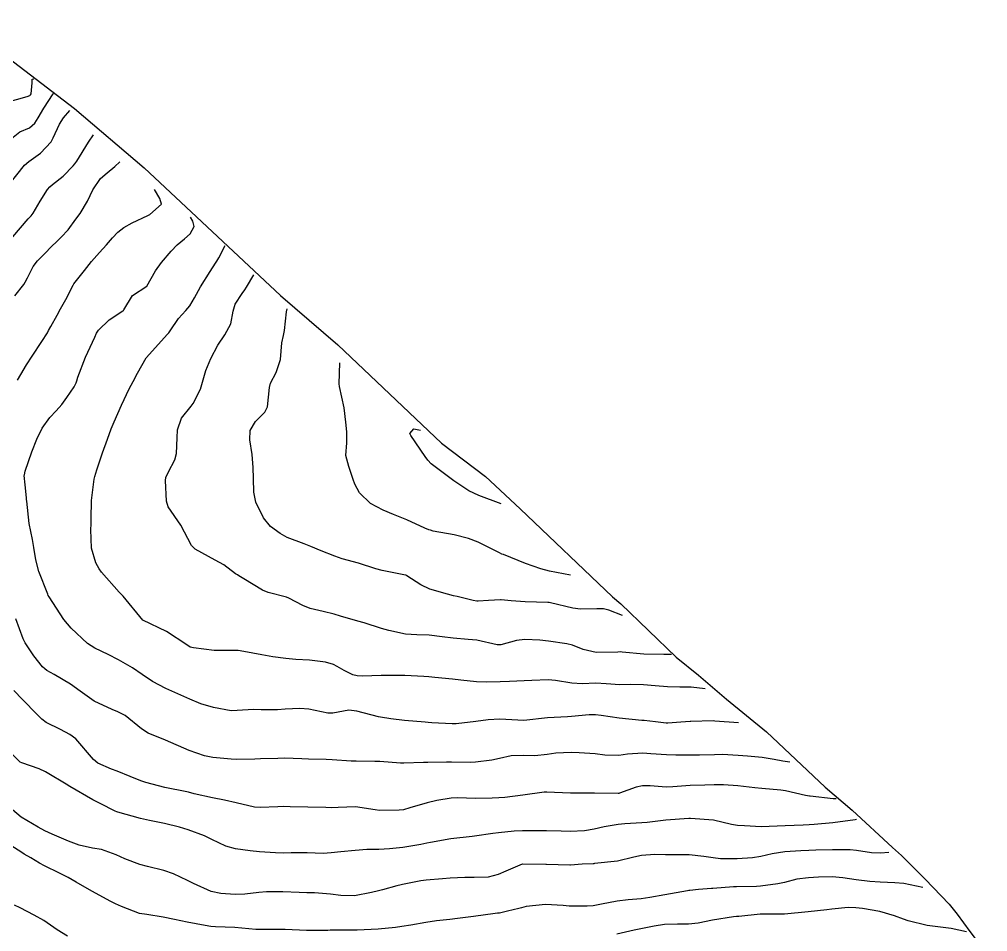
# Model space of a CAD drawing. Header units: metres. Extents: x 298520 to 308411, y 7433745 to 7450750.
# Drawn here: x 300008.2 to 300089.3, y 7449601.4 to 7449677.8 of the extents above; entities that cross this region are included whole.
import ezdxf

# ---------------------------------------------------------------- set-up
doc = ezdxf.new("R2010")
doc.units = ezdxf.units.M
doc.header["$LTSCALE"] = 10
for name, color, linetype in [('Area', 45, 'Continuous'), ('Curvas de Nivel 1m', 11, 'Continuous'), ('Curvas de Nivel 5m', 15, 'Continuous')]:
    doc.layers.add(name, color=color, linetype=linetype)

msp = doc.modelspace()

# ---------------------------------------------------------------- linework, layer by layer
at = {"layer": 'Area'}
msp.add_polyline3d([(300003.035, 7449677.791, 767.926), (300012.792, 7449670.324, 768.555), (300018.647, 7449665.354, 774.546), (300030.055, 7449654.658, 773.486), (300034.851, 7449650.532, 774.476), (300043.543, 7449642.286, 776.216), (300047.228, 7449639.5, 775.726), (300050.123, 7449636.784, 775.166), (300057.878, 7449629.405, 773.696), (300058.565, 7449628.841, 773.546), (300063.188, 7449624.357, 771.886), (300065.071, 7449622.866, 771.646), (300067.41, 7449620.839, 770.696), (300070.774, 7449618.119, 772.566), (300075.676, 7449613.47, 768.176), (300077.934, 7449611.534, 767.186), (300081.329, 7449608.414, 773.607), (300082.076, 7449607.736, 765.777), (300084.069, 7449605.767, 774.837), (300086.056, 7449603.667, 764.848), (300086.742, 7449602.834, 764.708), (300087.794, 7449601.383, 764.488), (300089.29, 7449599.432, 768.168)], dxfattribs=at)
at = {"layer": 'Curvas de Nivel 1m', "flags": 128}
for points, elevation in [([(300007.245, 7449667.586), (300008.212, 7449668.375), (300009.02, 7449668.693), (300009.49, 7449669.091), (300009.758, 7449669.553), (300010.232, 7449670.357), (300011.013, 7449671.54), (300011.017, 7449671.559), (300011.023, 7449671.57)], 766), ([(300007.209, 7449663.83), (300008.613, 7449665.566), (300008.986, 7449665.875), (300009.952, 7449666.592), (300010.85, 7449667.542), (300010.908, 7449667.638), (300011.008, 7449667.854), (300011.55, 7449669.01), (300011.872, 7449669.532), (300012.423, 7449670.15)], 767), ([(300007.644, 7449659.579), (300008.928, 7449661.07), (300009.161, 7449661.327), (300009.341, 7449661.556), (300009.94, 7449662.558), (300010.553, 7449663.544), (300010.741, 7449663.767), (300010.967, 7449663.953), (300011.851, 7449664.655), (300012.701, 7449665.523), (300012.826, 7449665.68), (300012.987, 7449665.925), (300013.982, 7449667.505), (300014.383, 7449668.13)], 768), ([(300007.808, 7449654.626), (300008.549, 7449655.573), (300008.676, 7449655.762), (300008.872, 7449656.143), (300009.354, 7449657.087), (300009.692, 7449657.552), (300010.285, 7449658.16), (300010.905, 7449658.78), (300011.287, 7449659.158), (300011.678, 7449659.532), (300012.276, 7449660.17), (300012.928, 7449661.044), (300013.265, 7449661.515), (300013.899, 7449662.555), (300014.343, 7449663.499), (300014.972, 7449664.448), (300015.532, 7449664.93), (300016.176, 7449665.478), (300016.613, 7449665.85)], 769), ([(300068.433, 7449618.85), (300066.434, 7449619.013), (300066.298, 7449619.018), (300064.434, 7449618.962), (300064.375, 7449618.959), (300063.604, 7449618.908), (300062.51, 7449618.842), (300062.432, 7449618.839), (300062.357, 7449618.846), (300061.462, 7449618.935), (300060.529, 7449619.044), (300060.434, 7449619.052), (300060.327, 7449619.058), (300058.436, 7449619.249), (300056.92, 7449619.475), (300056.438, 7449619.53), (300055.921, 7449619.523), (300054.437, 7449619.386), (300054.097, 7449619.363), (300052.435, 7449619.268), (300050.433, 7449619.07), (300048.434, 7449619.155), (300047.453, 7449619.105), (300046.432, 7449618.986), (300044.782, 7449618.784), (300044.429, 7449618.768), (300042.722, 7449618.865), (300042.43, 7449618.891), (300042.183, 7449618.916), (300040.432, 7449619.063), (300039.291, 7449619.201), (300038.435, 7449619.339), (300038.273, 7449619.374), (300036.442, 7449619.837), (300035.771, 7449619.912), (300034.439, 7449619.671), (300034.03, 7449619.673), (300032.444, 7449620.001), (300031.668, 7449620.068), (300030.444, 7449620.016), (300029.808, 7449619.95), (300028.442, 7449619.943), (300027.797, 7449619.982), (300026.441, 7449619.884), (300025.92, 7449619.879), (300024.444, 7449620.134), (300023.384, 7449620.456), (300022.455, 7449620.84), (300021.212, 7449621.413), (300020.466, 7449621.741), (300019.347, 7449622.312), (300018.478, 7449622.919), (300017.67, 7449623.458), (300016.49, 7449624.141), (300015.609, 7449624.598), (300014.499, 7449625.104), (300013.889, 7449625.506), (300012.522, 7449626.78), (300011.902, 7449627.526), (300010.685, 7449629.405), (300010.608, 7449629.539), (300010.555, 7449629.649), (300009.803, 7449631.552), (300009.551, 7449632.514), (300009.404, 7449633.558), (300009.281, 7449634.232), (300009.013, 7449635.564), (300008.8, 7449637.418), (300008.793, 7449637.568), (300008.788, 7449637.702), (300008.665, 7449638.804), (300008.596, 7449639.571), (300008.603, 7449639.642), (300008.677, 7449639.933), (300009.215, 7449641.562), (300009.638, 7449642.627), (300010.083, 7449643.55), (300010.732, 7449644.45), (300011.274, 7449644.998), (300011.747, 7449645.53), (300012.161, 7449646.116), (300012.765, 7449647.014), (300012.934, 7449647.354), (300012.985, 7449647.517), (300013.069, 7449647.809), (300013.721, 7449649.506), (300014.494, 7449651.179), (300014.659, 7449651.492), (300014.712, 7449651.594), (300014.817, 7449651.742), (300015.695, 7449652.616), (300016.841, 7449653.374), (300016.899, 7449653.412), (300016.948, 7449653.469), (300017.664, 7449654.653), (300018.863, 7449655.45), (300019.596, 7449656.726), (300020.096, 7449657.432), (300020.902, 7449658.36), (300021.411, 7449658.909), (300022.006, 7449659.409), (300022.501, 7449659.821), (300022.822, 7449660.447), (300022.719, 7449660.875), (300022.523, 7449661.21)], 771), ([(300065.633, 7449621.72), (300064.467, 7449621.839), (300063.516, 7449621.861), (300062.467, 7449621.877), (300061.449, 7449621.955), (300060.469, 7449622.043), (300059.371, 7449622.06), (300058.469, 7449622.055), (300057.326, 7449622.131), (300056.471, 7449622.18), (300055.34, 7449622.142), (300054.47, 7449622.183), (300053.104, 7449622.403), (300052.474, 7449622.46), (300051.119, 7449622.414), (300050.473, 7449622.384), (300049.233, 7449622.321), (300048.471, 7449622.295), (300047.306, 7449622.266), (300046.471, 7449622.301), (300045.165, 7449622.441), (300044.473, 7449622.511), (300042.979, 7449622.652), (300042.476, 7449622.701), (300042.052, 7449622.74), (300040.479, 7449622.816), (300038.851, 7449622.834), (300038.479, 7449622.834), (300036.922, 7449622.782), (300036.479, 7449622.794), (300036.124, 7449622.88), (300035.378, 7449623.247), (300034.811, 7449623.58), (300034.488, 7449623.734), (300033.816, 7449623.941), (300032.491, 7449624.107), (300031.352, 7449624.158), (300030.492, 7449624.25), (300029.425, 7449624.39), (300028.495, 7449624.562), (300026.994, 7449624.849), (300026.499, 7449624.909), (300026.053, 7449624.911), (300024.498, 7449624.931), (300022.762, 7449625.136), (300022.501, 7449625.211), (300022.206, 7449625.403), (300020.519, 7449626.511), (300018.533, 7449627.45), (300016.87, 7449629.467), (300016.558, 7449629.804), (300015.057, 7449631.493), (300014.859, 7449631.769), (300014.591, 7449632.261), (300014.22, 7449633.504), (300014.181, 7449635.059), (300014.195, 7449635.496), (300014.185, 7449635.941), (300014.222, 7449637.496), (300014.444, 7449639.267), (300014.502, 7449639.493), (300014.679, 7449640.05), (300015.04, 7449641.136), (300015.156, 7449641.485), (300015.557, 7449642.635), (300015.882, 7449643.478), (300016.138, 7449644.067), (300016.743, 7449645.47), (300017.387, 7449646.84), (300017.709, 7449647.461), (300018.086, 7449648.151), (300018.793, 7449649.45), (300020.601, 7449651.423), (300020.702, 7449651.535), (300020.817, 7449651.7), (300021.517, 7449652.728), (300022.125, 7449653.407), (300022.457, 7449653.793), (300022.854, 7449654.469), (300023.366, 7449655.392), (300024.171, 7449656.676), (300024.627, 7449657.374), (300024.731, 7449657.527), (300024.889, 7449657.802), (300025.413, 7449658.86)], 772), ([(300062.823, 7449624.59), (300062.5, 7449624.586), (300062.163, 7449624.589), (300060.5, 7449624.618), (300058.69, 7449624.78), (300058.501, 7449624.797), (300058.318, 7449624.79), (300056.5, 7449624.751), (300055.424, 7449625.011), (300054.508, 7449625.376), (300054.054, 7449625.481), (300052.513, 7449625.698), (300051.785, 7449625.78), (300050.514, 7449625.83), (300049.831, 7449625.759), (300048.508, 7449625.397), (300048.196, 7449625.404), (300046.513, 7449625.798), (300045.787, 7449625.848), (300044.515, 7449625.949), (300043.59, 7449626.076), (300042.518, 7449626.194), (300041.472, 7449626.223), (300040.519, 7449626.282), (300039.142, 7449626.585), (300038.526, 7449626.769), (300037.064, 7449627.225), (300036.534, 7449627.386), (300035.089, 7449627.803), (300034.54, 7449627.958), (300033.636, 7449628.175), (300032.544, 7449628.432), (300031.936, 7449628.679), (300030.751, 7449629.298), (300030.554, 7449629.375), (300029.015, 7449629.781), (300028.559, 7449629.969), (300027, 7449630.914), (300026.571, 7449631.18), (300026.466, 7449631.246), (300026.302, 7449631.354), (300025.311, 7449632.09), (300024.594, 7449632.486), (300022.924, 7449633.397), (300022.606, 7449633.722), (300021.719, 7449635.409), (300020.646, 7449636.955), (300020.503, 7449637.422), (300020.42, 7449639.173), (300020.459, 7449639.423), (300020.678, 7449639.891), (300021.209, 7449640.894), (300021.353, 7449641.413), (300021.399, 7449642.727), (300021.436, 7449643.413), (300021.752, 7449644.391), (300022.564, 7449645.402), (300022.655, 7449645.49), (300022.746, 7449645.613), (300023.352, 7449646.807), (300023.532, 7449647.392), (300023.809, 7449648.363), (300024.222, 7449649.386), (300024.804, 7449650.504), (300025.399, 7449651.364), (300025.896, 7449652.29), (300026.105, 7449653.357), (300026.269, 7449653.936), (300026.858, 7449654.817), (300027.082, 7449655.127), (300027.212, 7449655.347), (300027.823, 7449656.39)], 773), ([(300058.693, 7449627.85), (300057.563, 7449628.307), (300057.116, 7449628.423), (300056.547, 7449628.422), (300055.179, 7449628.381), (300054.547, 7449628.463), (300052.683, 7449628.908), (300052.552, 7449628.932), (300052.451, 7449628.941), (300050.552, 7449629.004), (300049.39, 7449629.082), (300048.554, 7449629.16), (300048.48, 7449629.164), (300047.481, 7449629.101), (300046.611, 7449629.05), (300046.552, 7449629.05), (300046.492, 7449629.051), (300046.192, 7449629.115), (300044.854, 7449629.434), (300044.557, 7449629.512), (300044.055, 7449629.648), (300042.562, 7449630.051), (300041.808, 7449630.414), (300040.646, 7449631.189), (300040.574, 7449631.229), (300040.522, 7449631.242), (300038.579, 7449631.619), (300038.03, 7449631.767), (300036.588, 7449632.233), (300035.235, 7449632.609), (300034.596, 7449632.811), (300033.47, 7449633.271), (300032.607, 7449633.64), (300032.043, 7449633.851), (300030.614, 7449634.394), (300030.02, 7449634.712), (300029.218, 7449635.321), (300028.633, 7449636.024), (300027.996, 7449637.337), (300027.82, 7449638.18), (300027.789, 7449639.339), (300027.776, 7449640.245), (300027.697, 7449641.34), (300027.495, 7449642.558), (300027.517, 7449643.342), (300027.969, 7449644.099), (300028.738, 7449644.873), (300028.959, 7449645.327), (300029.129, 7449646.963), (300029.22, 7449647.323), (300029.686, 7449648.221), (300030.049, 7449649.311), (300030.178, 7449650.68), (300030.302, 7449651.308), (300030.397, 7449651.728), (300030.558, 7449653.304), (300030.603, 7449653.55)], 774), ([(300048.533, 7449637.21), (300046.661, 7449637.901), (300045.83, 7449638.288), (300044.672, 7449639.068), (300044.578, 7449639.141), (300042.687, 7449640.564), (300042.395, 7449640.87), (300042.182, 7449641.168), (300040.964, 7449642.941), (300040.895, 7449643.101), (300041.24, 7449643.502), (300041.783, 7449643.38)], 776), ([(300076.613, 7449612.5), (300076.359, 7449612.495), (300074.434, 7449612.707), (300074.362, 7449612.715), (300074.024, 7449612.785), (300072.366, 7449613.164), (300071.956, 7449613.225), (300070.368, 7449613.359), (300069.792, 7449613.412), (300068.37, 7449613.579), (300067.168, 7449613.666), (300066.371, 7449613.661), (300065.608, 7449613.65), (300064.37, 7449613.6), (300062.934, 7449613.487), (300062.368, 7449613.482), (300061.021, 7449613.592), (300060.369, 7449613.59), (300059.854, 7449613.469), (300058.441, 7449612.969), (300058.386, 7449612.947), (300058.363, 7449612.945), (300058.333, 7449612.941), (300056.363, 7449612.975), (300054.426, 7449612.956), (300054.362, 7449612.959), (300052.996, 7449613.034), (300052.363, 7449613.055), (300052.141, 7449613.043), (300050.36, 7449612.812), (300048.839, 7449612.604), (300048.358, 7449612.565), (300047.796, 7449612.537), (300046.357, 7449612.527), (300044.905, 7449612.587), (300044.357, 7449612.561), (300043.157, 7449612.35), (300042.353, 7449612.17), (300040.896, 7449611.73), (300040.347, 7449611.574), (300040.008, 7449611.532), (300038.346, 7449611.518), (300037.999, 7449611.561), (300036.349, 7449611.811), (300034.876, 7449611.78), (300034.348, 7449611.752), (300033.85, 7449611.762), (300032.348, 7449611.796), (300030.871, 7449611.825), (300030.348, 7449611.845), (300029.839, 7449611.824), (300028.347, 7449611.757), (300027.877, 7449611.805), (300026.351, 7449612.147), (300025.365, 7449612.377), (300024.355, 7449612.589), (300022.834, 7449612.92), (300022.359, 7449613.044), (300022.068, 7449613.112), (300020.522, 7449613.418), (300020.363, 7449613.454), (300018.791, 7449613.867), (300018.368, 7449614), (300017.466, 7449614.366), (300016.376, 7449614.813), (300015.893, 7449614.992), (300014.754, 7449615.494), (300014.387, 7449615.784), (300012.915, 7449617.515), (300012.417, 7449617.894), (300011.637, 7449618.311), (300010.426, 7449618.894), (300010.053, 7449619.17), (300009.679, 7449619.551), (300008.452, 7449620.819), (300007.712, 7449621.578)], 769), ([(300078.313, 7449610.75), (300078.189, 7449610.732), (300076.33, 7449610.49), (300074.769, 7449610.335), (300074.328, 7449610.316), (300073.839, 7449610.298), (300072.327, 7449610.238), (300070.987, 7449610.163), (300070.326, 7449610.156), (300068.93, 7449610.241), (300068.327, 7449610.268), (300067.825, 7449610.354), (300066.331, 7449610.699), (300064.397, 7449610.835), (300064.332, 7449610.837), (300064.269, 7449610.838), (300062.331, 7449610.706), (300060.762, 7449610.512), (300060.328, 7449610.48), (300058.895, 7449610.404), (300058.334, 7449610.35), (300057.165, 7449610.153), (300056.327, 7449609.954), (300055.509, 7449609.824), (300054.324, 7449609.767), (300053.574, 7449609.778), (300052.325, 7449609.813), (300051.558, 7449609.818), (300050.324, 7449609.826), (300049.618, 7449609.782), (300048.321, 7449609.639), (300047.834, 7449609.584), (300046.317, 7449609.362), (300046.103, 7449609.335), (300044.313, 7449609.14), (300042.631, 7449608.835), (300042.309, 7449608.775), (300041.811, 7449608.671), (300040.305, 7449608.422), (300039.194, 7449608.311), (300038.303, 7449608.262), (300037.283, 7449608.24), (300036.302, 7449608.176), (300035.112, 7449608.059), (300034.3, 7449607.958), (300033.644, 7449607.922), (300032.3, 7449607.97), (300030.963, 7449607.964), (300030.299, 7449607.951), (300029.646, 7449607.97), (300028.3, 7449608.055), (300027.506, 7449608.133), (300026.302, 7449608.298), (300025.465, 7449608.524), (300024.31, 7449609.091), (300023.704, 7449609.386), (300022.321, 7449609.907), (300021.607, 7449610.127), (300020.328, 7449610.442), (300019.097, 7449610.677), (300018.334, 7449610.85), (300016.421, 7449611.39), (300016.342, 7449611.416), (300016.213, 7449611.472), (300014.962, 7449612.104), (300014.352, 7449612.407), (300012.423, 7449613.519), (300012.363, 7449613.558), (300012.255, 7449613.63), (300010.375, 7449614.749), (300009.85, 7449615.02), (300008.392, 7449615.498), (300008.258, 7449615.571), (300006.411, 7449617.351)], 768), ([(300081.013, 7449608), (300080.305, 7449607.937), (300079.561, 7449607.977), (300078.307, 7449608.159), (300077.782, 7449608.212), (300076.308, 7449608.229), (300074.894, 7449608.187), (300074.307, 7449608.163), (300073.656, 7449608.139), (300072.305, 7449608.068), (300071.232, 7449607.893), (300070.301, 7449607.67), (300069.583, 7449607.555), (300068.299, 7449607.477), (300066.906, 7449607.478), (300066.3, 7449607.539), (300065.515, 7449607.674), (300064.302, 7449607.807), (300063.198, 7449607.813), (300062.302, 7449607.806), (300061.421, 7449607.82), (300060.301, 7449607.755), (300059.641, 7449607.615), (300058.296, 7449607.276), (300056.363, 7449607.068), (300056.293, 7449607.057), (300056.244, 7449607.05), (300055.338, 7449607.01), (300054.36, 7449606.951), (300054.292, 7449606.951), (300052.328, 7449607.004), (300052.292, 7449607.005), (300050.328, 7449607.034), (300050.292, 7449607.03), (300048.938, 7449606.429), (300048.279, 7449606.143), (300047.439, 7449605.94), (300046.275, 7449605.896), (300045.495, 7449605.908), (300044.274, 7449605.858), (300043.623, 7449605.796), (300042.271, 7449605.687), (300041.812, 7449605.625), (300040.265, 7449605.31), (300040.166, 7449605.29), (300039.804, 7449605.195), (300038.595, 7449604.871), (300038.259, 7449604.796), (300037.683, 7449604.644), (300036.254, 7449604.359), (300035.117, 7449604.388), (300034.255, 7449604.508), (300032.91, 7449604.62), (300032.256, 7449604.634), (300031.62, 7449604.653), (300030.257, 7449604.707), (300028.887, 7449604.694), (300028.256, 7449604.652), (300027.082, 7449604.52), (300026.26, 7449604.49), (300025.073, 7449604.556), (300024.263, 7449604.735), (300022.763, 7449605.395), (300022.275, 7449605.653), (300021.083, 7449606.22), (300020.284, 7449606.499), (300018.906, 7449606.825), (300018.288, 7449606.984), (300017.01, 7449607.463), (300016.296, 7449607.8), (300015.064, 7449608.252), (300014.302, 7449608.37), (300013.197, 7449608.618), (300012.307, 7449608.951), (300010.922, 7449609.534), (300010.317, 7449609.815), (300009.758, 7449610.112), (300008.334, 7449610.964), (300007.598, 7449611.577)], 767), ([(300083.873, 7449605.06), (300082.274, 7449605.408), (300081.518, 7449605.454), (300080.275, 7449605.503), (300079.422, 7449605.577), (300078.277, 7449605.71), (300077.162, 7449605.868), (300076.281, 7449605.948), (300075.126, 7449605.926), (300074.279, 7449605.871), (300073.316, 7449605.756), (300072.273, 7449605.497), (300071.722, 7449605.365), (300070.268, 7449605.18), (300069.942, 7449605.159), (300068.267, 7449605.129), (300068.003, 7449605.117), (300066.265, 7449604.993), (300066.16, 7449604.986), (300065.06, 7449604.892), (300064.342, 7449604.819), (300064.262, 7449604.809), (300064.147, 7449604.787), (300062.258, 7449604.458), (300060.981, 7449604.218), (300060.255, 7449604.11), (300059.177, 7449604.037), (300058.253, 7449603.933), (300056.936, 7449603.676), (300056.248, 7449603.545), (300055.759, 7449603.494), (300054.248, 7449603.499), (300053.726, 7449603.548), (300052.249, 7449603.63), (300050.648, 7449603.465), (300050.246, 7449603.373), (300050.009, 7449603.309), (300049.081, 7449603.082), (300048.401, 7449602.929), (300048.241, 7449602.907), (300048.031, 7449602.884), (300046.238, 7449602.638), (300044.897, 7449602.472), (300044.235, 7449602.393), (300043.124, 7449602.261), (300042.233, 7449602.133), (300040.962, 7449601.911), (300040.229, 7449601.797), (300039.699, 7449601.725), (300038.227, 7449601.586), (300036.483, 7449601.494), (300036.225, 7449601.483), (300035.988, 7449601.48), (300034.225, 7449601.48), (300034.01, 7449601.477), (300032.225, 7449601.47), (300030.462, 7449601.543), (300030.225, 7449601.551), (300029.981, 7449601.557), (300028.225, 7449601.543), (300028, 7449601.557), (300026.226, 7449601.708), (300024.62, 7449601.767), (300024.227, 7449601.796), (300023.74, 7449601.873), (300022.23, 7449602.15), (300021.192, 7449602.375), (300020.235, 7449602.591), (300018.871, 7449602.809), (300018.237, 7449602.897), (300016.741, 7449603.465), (300016.246, 7449603.688), (300015.839, 7449603.886), (300014.262, 7449604.754), (300012.942, 7449605.513), (300012.277, 7449605.893), (300011.544, 7449606.263), (300010.286, 7449606.868), (300009.859, 7449607.117), (300009.152, 7449607.557), (300008.597, 7449607.867), (300008.298, 7449608.047), (300007.033, 7449608.855)], 766)]:
    msp.add_lwpolyline(points, dxfattribs=dict(at, elevation=elevation))
at = {"layer": 'Curvas de Nivel 5m', "flags": 128}
for points, elevation in [([(300007.045, 7449670.82), (300008.829, 7449671.342), (300009.051, 7449671.403), (300009.131, 7449671.481), (300009.169, 7449671.559), (300009.268, 7449672.461), (300009.251, 7449672.773), (300009.393, 7449672.82)], 765), ([(300008.035, 7449647.577), (300008.297, 7449648.055), (300008.786, 7449648.845), (300009.251, 7449649.563), (300010.069, 7449650.814), (300010.529, 7449651.544), (300010.636, 7449651.722), (300010.821, 7449652.057), (300011.354, 7449653.016), (300011.642, 7449653.532), (300012.064, 7449654.315), (300012.693, 7449655.522), (300012.758, 7449655.628), (300012.867, 7449655.772), (300013.64, 7449656.75), (300014.231, 7449657.5), (300014.901, 7449658.268), (300015.491, 7449658.9), (300015.98, 7449659.479), (300016.424, 7449659.968), (300016.922, 7449660.348), (300017.639, 7449660.75), (300018.932, 7449661.362), (300019.117, 7449661.447), (300020.079, 7449662.3), (300019.95, 7449662.773), (300019.493, 7449663.54)], 770), ([(300054.363, 7449631.23), (300052.581, 7449631.564), (300051.874, 7449631.761), (300050.59, 7449632.22), (300048.739, 7449632.95), (300048.602, 7449633.004), (300048.398, 7449633.092), (300046.612, 7449633.986), (300045.799, 7449634.307), (300044.618, 7449634.599), (300042.848, 7449634.93), (300042.621, 7449634.991), (300042.492, 7449635.032), (300042.144, 7449635.167), (300040.633, 7449635.858), (300039.527, 7449636.314), (300038.645, 7449636.669), (300037.591, 7449637.221), (300036.662, 7449638.135), (300036.289, 7449638.855), (300036.155, 7449639.238), (300035.77, 7449640.33), (300035.541, 7449641.247), (300035.628, 7449642.328), (300035.607, 7449643.247), (300035.519, 7449644.037), (300035.399, 7449645.25), (300035, 7449647.026), (300034.966, 7449647.257), (300035.023, 7449649.02)], 775), ([(300072.723, 7449615.56), (300072.132, 7449615.654), (300071.416, 7449615.801), (300070.4, 7449615.96), (300069.174, 7449616.07), (300068.402, 7449616.132), (300067.069, 7449616.204), (300066.403, 7449616.194), (300065.143, 7449616.151), (300064.402, 7449616.152), (300063.162, 7449616.152), (300062.402, 7449616.172), (300061.07, 7449616.272), (300060.403, 7449616.31), (300059.132, 7449616.233), (300058.4, 7449616.127), (300057.231, 7449616.158), (300056.402, 7449616.258), (300055.068, 7449616.348), (300054.403, 7449616.374), (300053.11, 7449616.326), (300052.401, 7449616.218), (300051.363, 7449616.091), (300050.399, 7449616.113), (300049.388, 7449616.09), (300048.395, 7449615.884), (300047.747, 7449615.746), (300046.39, 7449615.57), (300045.964, 7449615.55), (300044.389, 7449615.566), (300043.973, 7449615.56), (300042.388, 7449615.53), (300042.024, 7449615.53), (300040.387, 7449615.471), (300040.105, 7449615.475), (300038.389, 7449615.613), (300037.971, 7449615.633), (300036.389, 7449615.642), (300035.968, 7449615.657), (300034.39, 7449615.762), (300033.871, 7449615.784), (300032.391, 7449615.811), (300031.841, 7449615.838), (300030.392, 7449615.893), (300029.826, 7449615.881), (300028.391, 7449615.844), (300027.9, 7449615.825), (300026.39, 7449615.793), (300025.936, 7449615.811), (300024.392, 7449615.962), (300023.683, 7449616.098), (300022.4, 7449616.53), (300020.413, 7449617.42), (300018.965, 7449617.989), (300018.422, 7449618.358), (300017.047, 7449619.464), (300016.437, 7449619.771), (300015.945, 7449619.973), (300014.451, 7449620.688), (300013.265, 7449621.512), (300012.469, 7449622.101), (300011.091, 7449622.919), (300010.48, 7449623.256), (300010.312, 7449623.373), (300010.134, 7449623.545), (300009.406, 7449624.47), (300008.667, 7449625.568), (300008.508, 7449625.909), (300007.888, 7449627.576)], 770), ([(300012.215, 7449600.988), (300011.358, 7449601.529), (300010.23, 7449602.29), (300009.434, 7449602.752), (300008.241, 7449603.356), (300007.783, 7449603.575)], 765), ([(300087.513, 7449601.34), (300086.228, 7449601.637), (300085.113, 7449601.768), (300084.231, 7449601.881), (300082.646, 7449602.275), (300082.239, 7449602.415), (300081.475, 7449602.698), (300080.246, 7449603.053), (300078.815, 7449603.298), (300078.249, 7449603.361), (300077.612, 7449603.384), (300076.248, 7449603.26), (300075.809, 7449603.203), (300074.245, 7449603.024), (300072.277, 7449602.844), (300072.243, 7449602.835), (300072.217, 7449602.837), (300070.243, 7449602.83), (300068.447, 7449602.642), (300068.241, 7449602.624), (300067.991, 7449602.604), (300066.237, 7449602.337), (300065.038, 7449602.089), (300064.234, 7449601.993), (300063.318, 7449601.998), (300062.233, 7449601.956), (300061.345, 7449601.825), (300060.229, 7449601.599), (300059.689, 7449601.494), (300058.225, 7449601.149)], 765)]:
    msp.add_lwpolyline(points, dxfattribs=dict(at, elevation=elevation))

doc.saveas('drawing.dxf')
